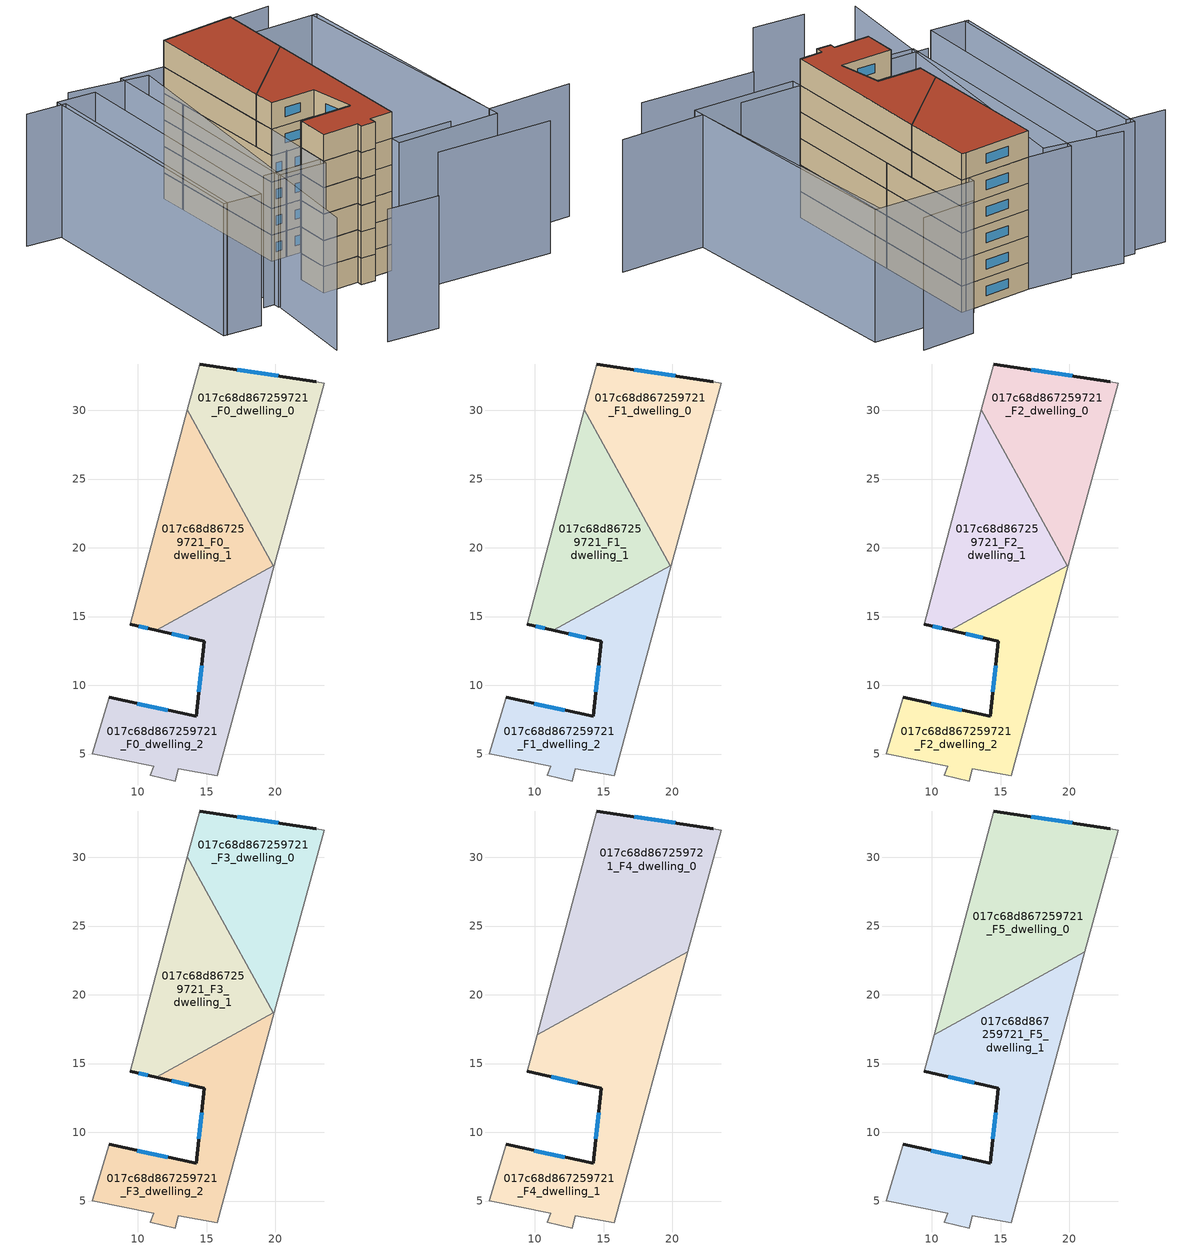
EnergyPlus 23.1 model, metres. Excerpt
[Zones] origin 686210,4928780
017c68d867259721_F0_dwelling_0
 floor ground (EU_floor_Construction): 19.93,18.73 23.53,31.98 22.95,32.08 14.48,33.36 13.59,30.03 19.85,18.69 z0
 wall outside (EU_wall_Construction): 14.48,33.36 22.95,32.08 z0:3
 wall adiabatic (EU_wall_Construction): 22.95,32.08 23.53,31.98 19.93,18.73 / 13.59,30.03 14.48,33.36 z0:3
 wall to 017c68d867259721_F0_dwelling_1 (EU_wall_Construction): 19.85,18.69 13.59,30.03 z0:3
 wall to 017c68d867259721_F0_dwelling_2 (EU_wall_Construction): 19.93,18.73 19.85,18.69 z0:3
 window (EU_Window_Construction): 17.23,32.95 20.19,32.5 z0.98:2.02
017c68d867259721_F0_dwelling_1
 floor ground (EU_floor_Construction): 19.85,18.69 13.59,30.03 9.44,14.42 11.34,14 z0
 wall outside (EU_wall_Construction): 11.34,14 9.44,14.42 z0:3
 wall adiabatic (EU_wall_Construction): 9.44,14.42 13.59,30.03 z0:3
 wall to 017c68d867259721_F0_dwelling_2 (EU_wall_Construction): 19.85,18.69 11.34,14 z0:3
 window (EU_Window_Construction): 10.72,14.13 10.06,14.28 z0.98:2.02
017c68d867259721_F0_dwelling_2
 floor ground (EU_floor_Construction): 15.76,3.41 19.93,18.73 11.34,14 14.83,13.21 14.23,7.75 7.9,9.11 6.69,5.01 11.15,4.13 10.89,3.47 12.69,3.04 12.93,3.92 z0
 wall outside (EU_wall_Construction): 7.9,9.11 14.23,7.75 14.83,13.21 11.34,14 z0:3
 wall adiabatic (EU_wall_Construction): 19.93,18.73 15.76,3.41 12.93,3.92 12.69,3.04 10.89,3.47 11.15,4.13 6.69,5.01 7.9,9.11 z0:3
 window (EU_Window_Construction): 9.96,8.67 12.17,8.19 / 14.42,9.53 14.63,11.43 / 13.69,13.47 12.47,13.74 z0.98:2.02
017c68d867259721_F1_dwelling_0
 floor to 017c68d867259721_F0_dwelling_0 (EU_floor_Construction): 19.93,18.73 23.53,31.98 22.95,32.08 14.48,33.36 13.59,30.03 19.85,18.69 z3
 wall outside (EU_wall_Construction): 14.48,33.36 22.95,32.08 z3:6
 wall adiabatic (EU_wall_Construction): 22.95,32.08 23.53,31.98 19.93,18.73 / 13.59,30.03 14.48,33.36 z3:6
 wall to 017c68d867259721_F1_dwelling_1 (EU_wall_Construction): 19.85,18.69 13.59,30.03 z3:6
 wall to 017c68d867259721_F1_dwelling_2 (EU_wall_Construction): 19.93,18.73 19.85,18.69 z3:6
 window (EU_Window_Construction): 17.23,32.95 20.19,32.5 z3.98:5.02
017c68d867259721_F1_dwelling_1
 floor to 017c68d867259721_F0_dwelling_1 (EU_floor_Construction): 19.85,18.69 13.59,30.03 9.44,14.42 11.34,14 z3
 wall outside (EU_wall_Construction): 11.34,14 9.44,14.42 z3:6
 wall adiabatic (EU_wall_Construction): 9.44,14.42 13.59,30.03 z3:6
 wall to 017c68d867259721_F1_dwelling_2 (EU_wall_Construction): 19.85,18.69 11.34,14 z3:6
 window (EU_Window_Construction): 10.72,14.13 10.06,14.28 z3.98:5.02
017c68d867259721_F1_dwelling_2
 floor to 017c68d867259721_F0_dwelling_2 (EU_floor_Construction): 15.76,3.41 19.93,18.73 11.34,14 14.83,13.21 14.23,7.75 7.9,9.11 6.69,5.01 11.15,4.13 10.89,3.47 12.69,3.04 12.93,3.92 z3
 wall outside (EU_wall_Construction): 7.9,9.11 14.23,7.75 14.83,13.21 11.34,14 z3:6
 wall adiabatic (EU_wall_Construction): 19.93,18.73 15.76,3.41 12.93,3.92 12.69,3.04 10.89,3.47 11.15,4.13 6.69,5.01 7.9,9.11 z3:6
 window (EU_Window_Construction): 9.96,8.67 12.17,8.19 / 14.42,9.53 14.63,11.43 / 13.69,13.47 12.47,13.74 z3.98:5.02
017c68d867259721_F2_dwelling_0
 floor to 017c68d867259721_F1_dwelling_0 (EU_floor_Construction): 19.93,18.73 23.53,31.98 22.95,32.08 14.48,33.36 13.59,30.03 19.85,18.69 z6
 wall outside (EU_wall_Construction): 14.48,33.36 22.95,32.08 z6:9
 wall adiabatic (EU_wall_Construction): 22.95,32.08 23.53,31.98 19.93,18.73 / 13.59,30.03 14.48,33.36 z6:9
 wall to 017c68d867259721_F2_dwelling_1 (EU_wall_Construction): 19.85,18.69 13.59,30.03 z6:9
 wall to 017c68d867259721_F2_dwelling_2 (EU_wall_Construction): 19.93,18.73 19.85,18.69 z6:9
 window (EU_Window_Construction): 17.23,32.95 20.19,32.5 z6.98:8.02
017c68d867259721_F2_dwelling_1
 floor to 017c68d867259721_F1_dwelling_1 (EU_floor_Construction): 19.85,18.69 13.59,30.03 9.44,14.42 11.34,14 z6
 wall outside (EU_wall_Construction): 11.34,14 9.44,14.42 z6:9
 wall adiabatic (EU_wall_Construction): 9.44,14.42 13.59,30.03 z6:9
 wall to 017c68d867259721_F2_dwelling_2 (EU_wall_Construction): 19.85,18.69 11.34,14 z6:9
 window (EU_Window_Construction): 10.72,14.13 10.06,14.28 z6.98:8.02
017c68d867259721_F2_dwelling_2
 floor to 017c68d867259721_F1_dwelling_2 (EU_floor_Construction): 15.76,3.41 19.93,18.73 11.34,14 14.83,13.21 14.23,7.75 7.9,9.11 6.69,5.01 11.15,4.13 10.89,3.47 12.69,3.04 12.93,3.92 z6
 wall outside (EU_wall_Construction): 7.9,9.11 14.23,7.75 14.83,13.21 11.34,14 z6:9
 wall adiabatic (EU_wall_Construction): 19.93,18.73 15.76,3.41 12.93,3.92 12.69,3.04 10.89,3.47 11.15,4.13 6.69,5.01 7.9,9.11 z6:9
 window (EU_Window_Construction): 9.96,8.67 12.17,8.19 / 14.42,9.53 14.63,11.43 / 13.69,13.47 12.47,13.74 z6.98:8.02
017c68d867259721_F3_dwelling_0
 floor to 017c68d867259721_F2_dwelling_0 (EU_floor_Construction): 19.93,18.73 23.53,31.98 22.95,32.08 14.48,33.36 13.59,30.03 19.85,18.69 z9
 wall outside (EU_wall_Construction): 14.48,33.36 22.95,32.08 z9:12
 wall adiabatic (EU_wall_Construction): 22.95,32.08 23.53,31.98 19.93,18.73 / 13.59,30.03 14.48,33.36 z9:12
 wall to 017c68d867259721_F3_dwelling_1 (EU_wall_Construction): 19.85,18.69 13.59,30.03 z9:12
 wall to 017c68d867259721_F3_dwelling_2 (EU_wall_Construction): 19.93,18.73 19.85,18.69 z9:12
 window (EU_Window_Construction): 17.23,32.95 20.19,32.5 z9.98:11.02
017c68d867259721_F3_dwelling_1
 floor to 017c68d867259721_F2_dwelling_1 (EU_floor_Construction): 19.85,18.69 13.59,30.03 9.44,14.42 11.34,14 z9
 wall outside (EU_wall_Construction): 11.34,14 9.44,14.42 z9:12
 wall adiabatic (EU_wall_Construction): 9.44,14.42 13.59,30.03 z9:12
 wall to 017c68d867259721_F3_dwelling_2 (EU_wall_Construction): 19.85,18.69 11.34,14 z9:12
 window (EU_Window_Construction): 10.72,14.13 10.06,14.28 z9.98:11.02
017c68d867259721_F3_dwelling_2
 floor to 017c68d867259721_F2_dwelling_2 (EU_floor_Construction): 15.76,3.41 19.93,18.73 11.34,14 14.83,13.21 14.23,7.75 7.9,9.11 6.69,5.01 11.15,4.13 10.89,3.47 12.69,3.04 12.93,3.92 z9
 wall outside (EU_wall_Construction): 7.9,9.11 14.23,7.75 14.83,13.21 11.34,14 z9:12
 wall adiabatic (EU_wall_Construction): 19.93,18.73 15.76,3.41 12.93,3.92 12.69,3.04 10.89,3.47 11.15,4.13 6.69,5.01 7.9,9.11 z9:12
 window (EU_Window_Construction): 9.96,8.67 12.17,8.19 / 14.42,9.53 14.63,11.43 / 13.69,13.47 12.47,13.74 z9.98:11.02
017c68d867259721_F4_dwelling_0
 floor to 017c68d867259721_F3_dwelling_0 (EU_floor_Construction): 21.12,23.14 23.53,31.98 22.95,32.08 14.48,33.36 13.59,30.03 18.26,21.56 z12
 floor to 017c68d867259721_F3_dwelling_1 (EU_floor_Construction): 18.26,21.56 13.59,30.03 10.15,17.09 z12
 wall outside (EU_wall_Construction): 14.48,33.36 22.95,32.08 z12:15
 wall adiabatic (EU_wall_Construction): 10.15,17.09 14.48,33.36 / 22.95,32.08 23.53,31.98 21.12,23.14 z12:15
 wall to 017c68d867259721_F4_dwelling_1 (EU_wall_Construction): 21.12,23.14 10.15,17.09 z12:15
 window (EU_Window_Construction): 17.23,32.95 20.19,32.5 z12.98:14.02
017c68d867259721_F4_dwelling_1
 floor to 017c68d867259721_F3_dwelling_1 (EU_floor_Construction): 19.85,18.69 18.26,21.56 10.15,17.09 9.44,14.42 11.34,14 z12
 floor to 017c68d867259721_F3_dwelling_2 (EU_floor_Construction): 15.76,3.41 19.92,18.73 11.34,14 14.83,13.21 14.23,7.75 7.9,9.11 6.69,5.01 11.15,4.13 10.89,3.47 12.69,3.04 12.93,3.92 z12
 floor to 017c68d867259721_F3_dwelling_0 (EU_floor_Construction): 19.92,18.73 21.12,23.14 18.26,21.56 19.85,18.69 z12
 wall outside (EU_wall_Construction): 7.9,9.11 14.23,7.75 14.83,13.21 9.44,14.42 z12:15
 wall adiabatic (EU_wall_Construction): 9.44,14.42 10.15,17.09 / 21.12,23.14 15.76,3.41 12.93,3.92 12.69,3.04 10.89,3.47 11.15,4.13 6.69,5.01 7.9,9.11 z12:15
 window (EU_Window_Construction): 9.96,8.67 12.17,8.19 / 14.42,9.53 14.63,11.43 / 13.08,13.6 11.19,14.03 z12.98:14.02
017c68d867259721_F5_dwelling_0
 floor to 017c68d867259721_F4_dwelling_0 (EU_floor_Construction): 21.12,23.14 23.53,31.98 22.95,32.08 14.48,33.36 10.15,17.09 z15
 wall outside (EU_wall_Construction): 14.48,33.36 22.95,32.08 z15:18
 wall adiabatic (EU_wall_Construction): 10.15,17.09 14.48,33.36 / 22.95,32.08 23.53,31.98 21.12,23.14 z15:18
 wall to 017c68d867259721_F5_dwelling_1 (EU_wall_Construction): 21.12,23.14 10.15,17.09 z15:18
 window (EU_Window_Construction): 17.23,32.95 20.19,32.5 z15.98:17.02
 roof outside (EU_roof_Construction): 23.53,31.98 21.12,23.14 10.15,17.09 14.48,33.36 22.95,32.08 z18
017c68d867259721_F5_dwelling_1
 floor to 017c68d867259721_F4_dwelling_1 (EU_floor_Construction): 15.76,3.41 21.12,23.14 10.15,17.09 9.44,14.42 14.83,13.21 14.23,7.75 7.9,9.11 6.69,5.01 11.15,4.13 10.89,3.47 12.69,3.04 12.93,3.92 z15
 wall outside (EU_wall_Construction): 7.9,9.11 14.23,7.75 14.83,13.21 9.44,14.42 z15:18
 wall adiabatic (EU_wall_Construction): 9.44,14.42 10.15,17.09 / 21.12,23.14 15.76,3.41 12.93,3.92 12.69,3.04 10.89,3.47 11.15,4.13 6.69,5.01 7.9,9.11 z15:18
 window (EU_Window_Construction): 9.96,8.67 12.17,8.19 / 14.42,9.53 14.63,11.43 / 13.08,13.6 11.19,14.03 z15.98:17.02
 roof outside (EU_roof_Construction): 21.12,23.14 15.76,3.41 12.93,3.92 12.69,3.04 10.89,3.47 11.15,4.13 6.69,5.01 7.9,9.11 14.23,7.75 14.83,13.21 9.44,14.42 10.15,17.09 z18
shading: 16.16,-2.53 29.77,-6.23 / 1.53,-8.08 7.61,-9.87 / -0.16,7.36 23.09,1.58 / 3,36.58 11.77,33.11 / 11.77,33.11 -3.49,-5.42 / 38.29,-1.62 28.05,0.61 / 28.05,0.61 34.48,30.13 / -4,36.31 0.64,34.95 / 0.64,34.95 -7.94,5.74 / 33.39,35.15 26.75,36.27 / 14.97,33.22 6.57,4.61 / 6.57,4.61 0.96,6.25 / 0.96,6.25 9.36,34.87 / 9.36,34.87 14.97,33.22 / 4.86,34.52 -3.82,4.58 / -3.82,4.58 -8.32,5.89 / -8.32,5.89 0.36,35.82 / 0.36,35.82 4.86,34.52 / 35.07,30 27.71,-0.82 / 27.71,-0.82 15.4,2.12 / 15.4,2.12 22.77,32.94 / 22.77,32.94 35.07,30 z0:15
[Building]
EU S2 Campaign: North Axis=0; Terrain=City; Solar Distribution=FullExterior
[Site:Location]
Bologna: Latitude=44.5; Longitude=11.25; Time Zone=1; Elevation=37
[SizingPeriod:WeatherFileDays]
AnnualSizingPeriod: Begin Month=1; Begin Day of Month=1; End Month=12; End Day of Month=31; Day of Week for Start Day=Monday; Use Weather File Daylight Saving Period=No; Use Weather File Rain and Snow Indicators=No
[MATERIAL]
EU_InternalMass_Material: Roughness=MediumRough; Thickness=0.1; Conductivity=1; Density=1800; Specific Heat=900; Thermal Absorptance=0.9; Solar Absorptance=0.7; Visible Absorptance=0.7
[MATERIAL:NOMASS] Roughness=MediumRough; Thermal Absorptance=0.9; Solar Absorptance=0.7; Visible Absorptance=0.7
Name | Thermal Resistance
EU_wall_NoMass | 0.905828
EU_roof_NoMass | 0.37593
EU_floor_NoMass | 0.67114
[WINDOWMATERIAL:SIMPLEGLAZINGSYSTEM]
EU_Window_SimpleGlazing: UFactor=4.52486; Solar Heat Gain Coefficient=0.85; Visible Transmittance=0.85
[CONSTRUCTION]
EU_wall_Construction: EU_wall_NoMass
EU_roof_Construction: EU_roof_NoMass
EU_floor_Construction: EU_floor_NoMass
EU_InternalMass_Construction: EU_InternalMass_Material
EU_Window_Construction: EU_Window_SimpleGlazing
[ZONE] Type=1; Multiplier=1; Ceiling Height=autocalculate; Floor Area=autocalculate; Part of Total Floor Area=Yes
Name | Volume
017c68d867259721_F0_dwelling_0; 017c68d867259721_F1_dwelling_0; 017c68d867259721_F2_dwelling_0; 017c68d867259721_F3_dwelling_0 | 235.867
017c68d867259721_F4_dwelling_0; 017c68d867259721_F5_dwelling_0 | 353.803
017c68d867259721_F0_dwelling_1; 017c68d867259721_F1_dwelling_1; 017c68d867259721_F2_dwelling_1; 017c68d867259721_F3_dwelling_1 | 235.854
017c68d867259721_F4_dwelling_1; 017c68d867259721_F5_dwelling_1 | 353.793
017c68d867259721_F0_dwelling_2; 017c68d867259721_F1_dwelling_2; 017c68d867259721_F2_dwelling_2; 017c68d867259721_F3_dwelling_2 | 235.863
[INTERNALMASS] Construction=EU_InternalMass_Construction
Name | Zone or ZoneList | Surface Area
017c68d867259721_F0_dwelling_0_EU_InternalMass | 017c68d867259721_F0_dwelling_0 | 78.6233
017c68d867259721_F0_dwelling_1_EU_InternalMass | 017c68d867259721_F0_dwelling_1 | 78.622
017c68d867259721_F0_dwelling_2_EU_InternalMass | 017c68d867259721_F0_dwelling_2 | 78.621
017c68d867259721_F1_dwelling_0_EU_InternalMass | 017c68d867259721_F1_dwelling_0 | 78.6233
017c68d867259721_F1_dwelling_1_EU_InternalMass | 017c68d867259721_F1_dwelling_1 | 78.622
017c68d867259721_F1_dwelling_2_EU_InternalMass | 017c68d867259721_F1_dwelling_2 | 78.621
017c68d867259721_F2_dwelling_0_EU_InternalMass | 017c68d867259721_F2_dwelling_0 | 78.6233
017c68d867259721_F2_dwelling_1_EU_InternalMass | 017c68d867259721_F2_dwelling_1 | 78.622
017c68d867259721_F2_dwelling_2_EU_InternalMass | 017c68d867259721_F2_dwelling_2 | 78.621
017c68d867259721_F3_dwelling_0_EU_InternalMass | 017c68d867259721_F3_dwelling_0 | 78.6233
017c68d867259721_F3_dwelling_1_EU_InternalMass | 017c68d867259721_F3_dwelling_1 | 78.622
017c68d867259721_F3_dwelling_2_EU_InternalMass | 017c68d867259721_F3_dwelling_2 | 78.621
017c68d867259721_F4_dwelling_0_EU_InternalMass | 017c68d867259721_F4_dwelling_0 | 117.935
017c68d867259721_F4_dwelling_1_EU_InternalMass | 017c68d867259721_F4_dwelling_1 | 117.931
017c68d867259721_F5_dwelling_0_EU_InternalMass | 017c68d867259721_F5_dwelling_0 | 117.935
017c68d867259721_F5_dwelling_1_EU_InternalMass | 017c68d867259721_F5_dwelling_1 | 117.931
[OTHEREQUIPMENT] Fuel Type=Electricity; Design Level Calculation Method=Watts/Area; Power per Zone Floor Area=1; Fraction Latent=0; Fraction Radiant=0; Fraction Lost=0; Carbon Dioxide Generation Rate=0; EndUse Subcategory=EU_Step8_InternalGains
Name | Zone or ZoneList or Space or SpaceList | Schedule
EU_Step8_InternalGain_017c68d867259721_F0_dwelling_0_f000 | 017c68d867259721_F0_dwelling_0 | EU_Step8_GainSchedule_017c68d867259721_F0_dwelling_0_f000
EU_Step8_InternalGain_017c68d867259721_F0_dwelling_1_f000 | 017c68d867259721_F0_dwelling_1 | EU_Step8_GainSchedule_017c68d867259721_F0_dwelling_1_f000
EU_Step8_InternalGain_017c68d867259721_F0_dwelling_2_f000 | 017c68d867259721_F0_dwelling_2 | EU_Step8_GainSchedule_017c68d867259721_F0_dwelling_2_f000
EU_Step8_InternalGain_017c68d867259721_F1_dwelling_0_f000 | 017c68d867259721_F1_dwelling_0 | EU_Step8_GainSchedule_017c68d867259721_F1_dwelling_0_f000
EU_Step8_InternalGain_017c68d867259721_F1_dwelling_1_f000 | 017c68d867259721_F1_dwelling_1 | EU_Step8_GainSchedule_017c68d867259721_F1_dwelling_1_f000
EU_Step8_InternalGain_017c68d867259721_F1_dwelling_2_f000 | 017c68d867259721_F1_dwelling_2 | EU_Step8_GainSchedule_017c68d867259721_F1_dwelling_2_f000
EU_Step8_InternalGain_017c68d867259721_F2_dwelling_0_f000 | 017c68d867259721_F2_dwelling_0 | EU_Step8_GainSchedule_017c68d867259721_F2_dwelling_0_f000
EU_Step8_InternalGain_017c68d867259721_F2_dwelling_1_f000 | 017c68d867259721_F2_dwelling_1 | EU_Step8_GainSchedule_017c68d867259721_F2_dwelling_1_f000
EU_Step8_InternalGain_017c68d867259721_F2_dwelling_2_f000 | 017c68d867259721_F2_dwelling_2 | EU_Step8_GainSchedule_017c68d867259721_F2_dwelling_2_f000
EU_Step8_InternalGain_017c68d867259721_F3_dwelling_0_f000 | 017c68d867259721_F3_dwelling_0 | EU_Step8_GainSchedule_017c68d867259721_F3_dwelling_0_f000
EU_Step8_InternalGain_017c68d867259721_F3_dwelling_1_f000 | 017c68d867259721_F3_dwelling_1 | EU_Step8_GainSchedule_017c68d867259721_F3_dwelling_1_f000
EU_Step8_InternalGain_017c68d867259721_F3_dwelling_2_f000 | 017c68d867259721_F3_dwelling_2 | EU_Step8_GainSchedule_017c68d867259721_F3_dwelling_2_f000
EU_Step8_InternalGain_017c68d867259721_F4_dwelling_0_f000 | 017c68d867259721_F4_dwelling_0 | EU_Step8_GainSchedule_017c68d867259721_F4_dwelling_0_f000
EU_Step8_InternalGain_017c68d867259721_F4_dwelling_1_f000 | 017c68d867259721_F4_dwelling_1 | EU_Step8_GainSchedule_017c68d867259721_F4_dwelling_1_f000
EU_Step8_InternalGain_017c68d867259721_F5_dwelling_0_f000 | 017c68d867259721_F5_dwelling_0 | EU_Step8_GainSchedule_017c68d867259721_F5_dwelling_0_f000
EU_Step8_InternalGain_017c68d867259721_F5_dwelling_1_f000 | 017c68d867259721_F5_dwelling_1 | EU_Step8_GainSchedule_017c68d867259721_F5_dwelling_1_f000
[ZONEVENTILATION:DESIGNFLOWRATE] Schedule=EU_AlwaysOn; Design Flow Rate Calculation Method=AirChanges/Hour; Air Changes per Hour=0.73129; Ventilation Type=Natural; Fan Pressure Rise=0; Fan Total Efficiency=1; Constant Term Coefficient=1; Temperature Term Coefficient=0; Velocity Term Coefficient=0; Velocity Squared Term Coefficient=0; Minimum Indoor Temperature=-100; Maximum Indoor Temperature=100; Delta Temperature=-100; Minimum Outdoor Temperature=-100; Maximum Outdoor Temperature=100; Maximum Wind Speed=40
Name | Zone or ZoneList or Space or SpaceList
EU_ConstantAir_017c68d867259721_F0_dwelling_0 | 017c68d867259721_F0_dwelling_0
EU_ConstantAir_017c68d867259721_F0_dwelling_1 | 017c68d867259721_F0_dwelling_1
EU_ConstantAir_017c68d867259721_F0_dwelling_2 | 017c68d867259721_F0_dwelling_2
EU_ConstantAir_017c68d867259721_F1_dwelling_0 | 017c68d867259721_F1_dwelling_0
EU_ConstantAir_017c68d867259721_F1_dwelling_1 | 017c68d867259721_F1_dwelling_1
EU_ConstantAir_017c68d867259721_F1_dwelling_2 | 017c68d867259721_F1_dwelling_2
EU_ConstantAir_017c68d867259721_F2_dwelling_0 | 017c68d867259721_F2_dwelling_0
EU_ConstantAir_017c68d867259721_F2_dwelling_1 | 017c68d867259721_F2_dwelling_1
EU_ConstantAir_017c68d867259721_F2_dwelling_2 | 017c68d867259721_F2_dwelling_2
EU_ConstantAir_017c68d867259721_F3_dwelling_0 | 017c68d867259721_F3_dwelling_0
EU_ConstantAir_017c68d867259721_F3_dwelling_1 | 017c68d867259721_F3_dwelling_1
EU_ConstantAir_017c68d867259721_F3_dwelling_2 | 017c68d867259721_F3_dwelling_2
EU_ConstantAir_017c68d867259721_F4_dwelling_0 | 017c68d867259721_F4_dwelling_0
EU_ConstantAir_017c68d867259721_F4_dwelling_1 | 017c68d867259721_F4_dwelling_1
EU_ConstantAir_017c68d867259721_F5_dwelling_0 | 017c68d867259721_F5_dwelling_0
EU_ConstantAir_017c68d867259721_F5_dwelling_1 | 017c68d867259721_F5_dwelling_1
[HVACTEMPLATE:THERMOSTAT] Constant Heating Setpoint=20; Constant Cooling Setpoint=50
EU_HeatOnly_017c68d867259721_F0_dwelling_0; EU_HeatOnly_017c68d867259721_F0_dwelling_1; EU_HeatOnly_017c68d867259721_F0_dwelling_2; EU_HeatOnly_017c68d867259721_F1_dwelling_0; EU_HeatOnly_017c68d867259721_F1_dwelling_1; EU_HeatOnly_017c68d867259721_F1_dwelling_2; EU_HeatOnly_017c68d867259721_F2_dwelling_0; EU_HeatOnly_017c68d867259721_F2_dwelling_1; EU_HeatOnly_017c68d867259721_F2_dwelling_2; EU_HeatOnly_017c68d867259721_F3_dwelling_0; EU_HeatOnly_017c68d867259721_F3_dwelling_1; EU_HeatOnly_017c68d867259721_F3_dwelling_2; EU_HeatOnly_017c68d867259721_F4_dwelling_0; EU_HeatOnly_017c68d867259721_F4_dwelling_1; EU_HeatOnly_017c68d867259721_F5_dwelling_0; EU_HeatOnly_017c68d867259721_F5_dwelling_1
[HVACTEMPLATE:ZONE:IDEALLOADSAIRSYSTEM] System Availability Schedule=EU_AlwaysOn; Maximum Heating Supply Air Temperature=50; Minimum Cooling Supply Air Temperature=13; Maximum Heating Supply Air Humidity Ratio=0.0156; Minimum Cooling Supply Air Humidity Ratio=0.0077; Heating Limit=NoLimit; Cooling Limit=NoLimit; Heating Availability Schedule=EU_AlwaysOn; Cooling Availability Schedule=EU_CoolingOff; Dehumidification Control Type=ConstantSensibleHeatRatio; Cooling Sensible Heat Ratio=0.7; Dehumidification Setpoint=60; Humidification Control Type=None; Humidification Setpoint=30; Outdoor Air Method=None; Outdoor Air Flow Rate per Person=0.00944; Outdoor Air Flow Rate per Zone Floor Area=0; Outdoor Air Flow Rate per Zone=0; Demand Controlled Ventilation Type=None; Outdoor Air Economizer Type=NoEconomizer; Heat Recovery Type=None; Sensible Heat Recovery Effectiveness=0.7; Latent Heat Recovery Effectiveness=0.65
Name | Template Thermostat
017c68d867259721_F0_dwelling_0 | EU_HeatOnly_017c68d867259721_F0_dwelling_0
017c68d867259721_F0_dwelling_1 | EU_HeatOnly_017c68d867259721_F0_dwelling_1
017c68d867259721_F0_dwelling_2 | EU_HeatOnly_017c68d867259721_F0_dwelling_2
017c68d867259721_F1_dwelling_0 | EU_HeatOnly_017c68d867259721_F1_dwelling_0
017c68d867259721_F1_dwelling_1 | EU_HeatOnly_017c68d867259721_F1_dwelling_1
017c68d867259721_F1_dwelling_2 | EU_HeatOnly_017c68d867259721_F1_dwelling_2
017c68d867259721_F2_dwelling_0 | EU_HeatOnly_017c68d867259721_F2_dwelling_0
017c68d867259721_F2_dwelling_1 | EU_HeatOnly_017c68d867259721_F2_dwelling_1
017c68d867259721_F2_dwelling_2 | EU_HeatOnly_017c68d867259721_F2_dwelling_2
017c68d867259721_F3_dwelling_0 | EU_HeatOnly_017c68d867259721_F3_dwelling_0
017c68d867259721_F3_dwelling_1 | EU_HeatOnly_017c68d867259721_F3_dwelling_1
017c68d867259721_F3_dwelling_2 | EU_HeatOnly_017c68d867259721_F3_dwelling_2
017c68d867259721_F4_dwelling_0 | EU_HeatOnly_017c68d867259721_F4_dwelling_0
017c68d867259721_F4_dwelling_1 | EU_HeatOnly_017c68d867259721_F4_dwelling_1
017c68d867259721_F5_dwelling_0 | EU_HeatOnly_017c68d867259721_F5_dwelling_0
017c68d867259721_F5_dwelling_1 | EU_HeatOnly_017c68d867259721_F5_dwelling_1
[SIZING:ZONE] Zone Cooling Design Supply Air Temperature Input Method=SupplyAirTemperature; Zone Cooling Design Supply Air Temperature=13; Zone Heating Design Supply Air Temperature Input Method=SupplyAirTemperature; Zone Heating Design Supply Air Temperature=50; Zone Cooling Design Supply Air Humidity Ratio=0.008; Zone Heating Design Supply Air Humidity Ratio=0.008; Cooling Design Air Flow Method=DesignDay; Cooling Design Air Flow Rate=0; Cooling Minimum Air Flow per Zone Floor Area=0.000762; Cooling Minimum Air Flow=0; Cooling Minimum Air Flow Fraction=0.2; Heating Design Air Flow Method=DesignDay; Heating Design Air Flow Rate=0; Heating Maximum Air Flow per Zone Floor Area=0.002032; Heating Maximum Air Flow=0.141576; Heating Maximum Air Flow Fraction=0.3; Account for Dedicated Outdoor Air System=No; Dedicated Outdoor Air System Control Strategy=NeutralSupplyAir; Dedicated Outdoor Air Low Setpoint Temperature for Design=autosize; Dedicated Outdoor Air High Setpoint Temperature for Design=autosize; Zone Load Sizing Method=Sensible Load Only No Latent Load; Zone Latent Cooling Design Supply Air Humidity Ratio Input Method=HumidityRatioDifference; Zone Cooling Design Supply Air Humidity Ratio Difference=0.005; Zone Latent Heating Design Supply Air Humidity Ratio Input Method=HumidityRatioDifference; Zone Humidification Design Supply Air Humidity Ratio Difference=0.005
017c68d867259721_F0_dwelling_0; 017c68d867259721_F0_dwelling_1; 017c68d867259721_F0_dwelling_2; 017c68d867259721_F1_dwelling_0; 017c68d867259721_F1_dwelling_1; 017c68d867259721_F1_dwelling_2; 017c68d867259721_F2_dwelling_0; 017c68d867259721_F2_dwelling_1; 017c68d867259721_F2_dwelling_2; 017c68d867259721_F3_dwelling_0; 017c68d867259721_F3_dwelling_1; 017c68d867259721_F3_dwelling_2; 017c68d867259721_F4_dwelling_0; 017c68d867259721_F4_dwelling_1; 017c68d867259721_F5_dwelling_0; 017c68d867259721_F5_dwelling_1
[SCHEDULE:CONSTANT]
Name | Hourly Value
EU_AlwaysOn | 1
EU_CoolingOff | 0
[SCHEDULE:FILE] Column Number=1; Rows to Skip at Top=0; Number of Hours of Data=8760; Column Separator=Comma; Interpolate to Timestep=No; Minutes per Item=60; Adjust Schedule for Daylight Savings=Yes
Name | File
EU_Step8_GainSchedule_017c68d867259721_F0_dwelling_0_f000 | ../../schedules/017c68d867259721/017c68d867259721_F0_dwelling_0_f000_gain.csv
EU_Step8_GainSchedule_017c68d867259721_F0_dwelling_1_f000 | ../../schedules/017c68d867259721/017c68d867259721_F0_dwelling_1_f000_gain.csv
EU_Step8_GainSchedule_017c68d867259721_F0_dwelling_2_f000 | ../../schedules/017c68d867259721/017c68d867259721_F0_dwelling_2_f000_gain.csv
EU_Step8_GainSchedule_017c68d867259721_F1_dwelling_0_f000 | ../../schedules/017c68d867259721/017c68d867259721_F1_dwelling_0_f000_gain.csv
EU_Step8_GainSchedule_017c68d867259721_F1_dwelling_1_f000 | ../../schedules/017c68d867259721/017c68d867259721_F1_dwelling_1_f000_gain.csv
EU_Step8_GainSchedule_017c68d867259721_F1_dwelling_2_f000 | ../../schedules/017c68d867259721/017c68d867259721_F1_dwelling_2_f000_gain.csv
EU_Step8_GainSchedule_017c68d867259721_F2_dwelling_0_f000 | ../../schedules/017c68d867259721/017c68d867259721_F2_dwelling_0_f000_gain.csv
EU_Step8_GainSchedule_017c68d867259721_F2_dwelling_1_f000 | ../../schedules/017c68d867259721/017c68d867259721_F2_dwelling_1_f000_gain.csv
EU_Step8_GainSchedule_017c68d867259721_F2_dwelling_2_f000 | ../../schedules/017c68d867259721/017c68d867259721_F2_dwelling_2_f000_gain.csv
EU_Step8_GainSchedule_017c68d867259721_F3_dwelling_0_f000 | ../../schedules/017c68d867259721/017c68d867259721_F3_dwelling_0_f000_gain.csv
EU_Step8_GainSchedule_017c68d867259721_F3_dwelling_1_f000 | ../../schedules/017c68d867259721/017c68d867259721_F3_dwelling_1_f000_gain.csv
EU_Step8_GainSchedule_017c68d867259721_F3_dwelling_2_f000 | ../../schedules/017c68d867259721/017c68d867259721_F3_dwelling_2_f000_gain.csv
EU_Step8_GainSchedule_017c68d867259721_F4_dwelling_0_f000 | ../../schedules/017c68d867259721/017c68d867259721_F4_dwelling_0_f000_gain.csv
EU_Step8_GainSchedule_017c68d867259721_F4_dwelling_1_f000 | ../../schedules/017c68d867259721/017c68d867259721_F4_dwelling_1_f000_gain.csv
EU_Step8_GainSchedule_017c68d867259721_F5_dwelling_0_f000 | ../../schedules/017c68d867259721/017c68d867259721_F5_dwelling_0_f000_gain.csv
EU_Step8_GainSchedule_017c68d867259721_F5_dwelling_1_f000 | ../../schedules/017c68d867259721/017c68d867259721_F5_dwelling_1_f000_gain.csv
